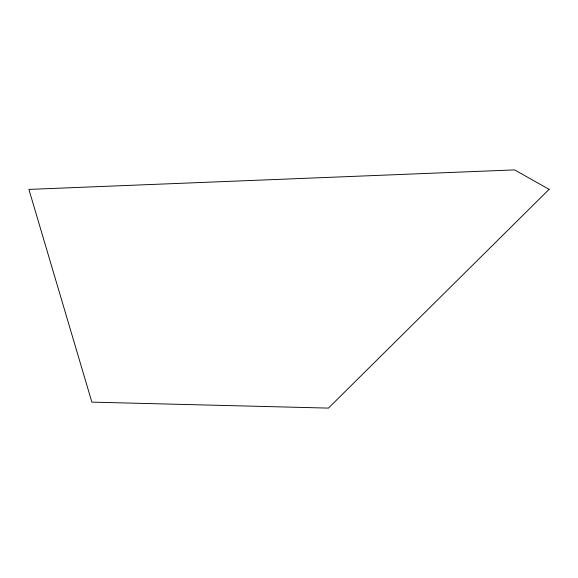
<?xml version="1.0" encoding="UTF-8"?>
<svg xmlns="http://www.w3.org/2000/svg" width="578" height="578" viewBox="0 0 578 578"><rect width="100%" height="100%" fill="white"/><g stroke="black" fill="none" stroke-linecap="round" stroke-linejoin="round"><path stroke-width="0.87" d="M549.1 189.346L328.441 408.104L91.873 402.129L28.9 189.403L514.593 169.896L549.1 189.346"/></g></svg>
